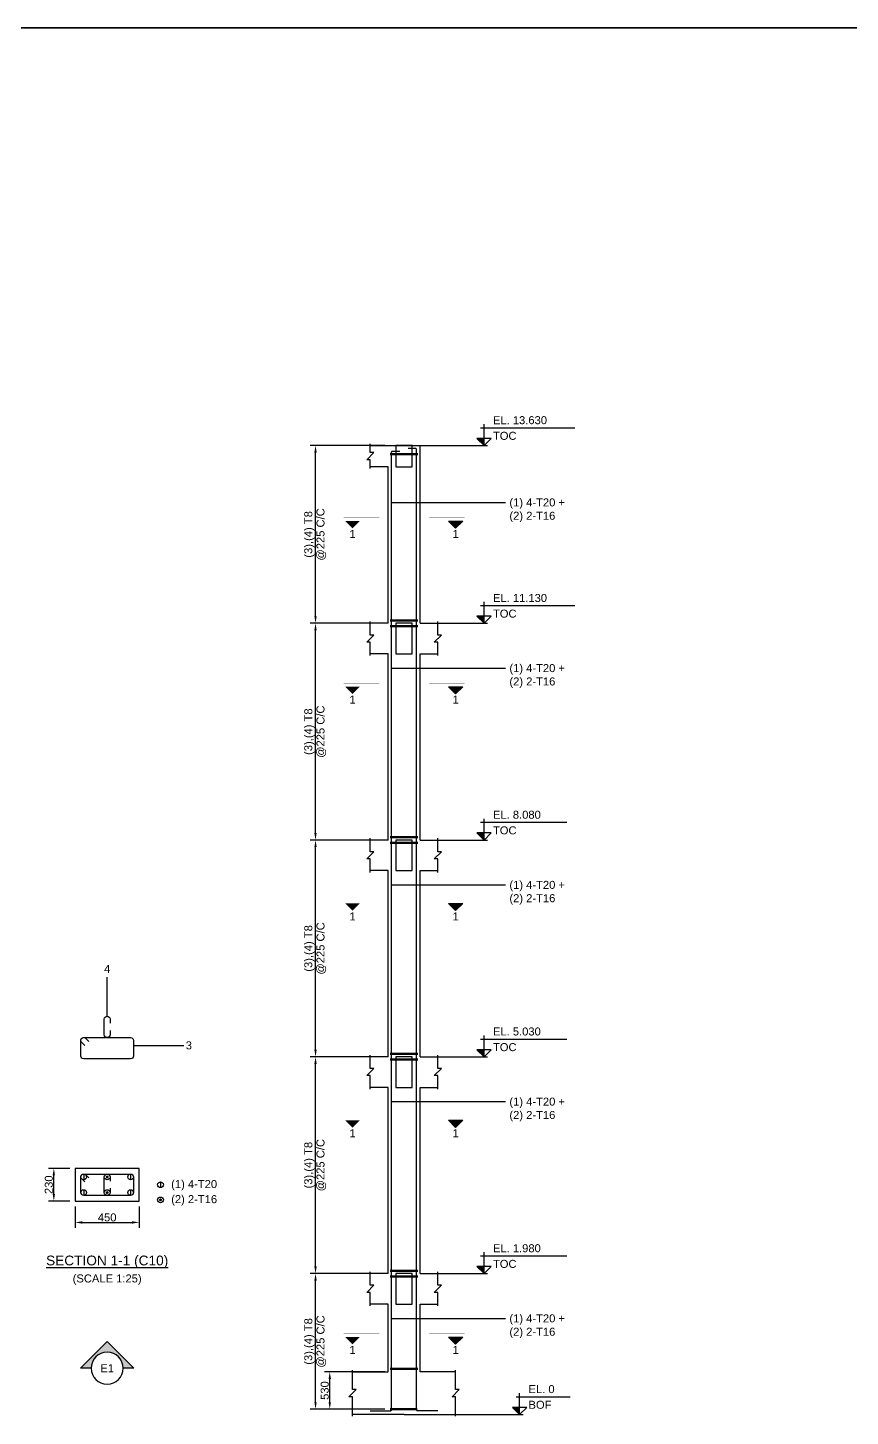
# Model space of a CAD drawing. Header units: inches. Extents: x -816171 to 9366335, y -450961 to 689132.
# Drawn here: x -162033 to -138902, y 47001 to 86049 of the extents above; entities that cross this region are included whole.
import ezdxf
from ezdxf.enums import TextEntityAlignment as Align

# ---------------------------------------------------------------- set-up
doc = ezdxf.new("R2010")
doc.units = ezdxf.units.IN
doc.header["$MEASUREMENT"] = 0
for name, color, linetype in [('colSectionMarkLayer', 5, 'Continuous'), ('Concrete Line', 2, 'Continuous'), ('Dim', 31, 'Continuous'), ('Hatch', 25, 'Continuous'), ('Labels', 4, 'Continuous'), ('Link', 225, 'Continuous'), ('Reinforcement', 130, 'Continuous'), ('Text', 31, 'Continuous')]:
    doc.layers.add(name, color=color, linetype=linetype)
doc.styles.add('SC-BBS1', font='SansSerif')
doc.styles.add('SC-COL2', font='SansSerif')
doc.styles.get("Standard").update_dxf_attribs({"font": 'txt.shx'})
doc.dimstyles.new('ColumnSch', dxfattribs={"dimtxt": 225, "dimasz": 200, "dimexe": 150, "dimexo": 150, "dimgap": 25, "dimtad": 1, "dimtoh": 1, "dimdec": 4, "dimzin": 0, "dimdsep": 46, "dimtxsty": 'SC-COL2', "dimcen": 0.09, "dimclrd": 8, "dimclre": 8, "dimclrt": 31, "dimadec": 0, "dimazin": 0, "dimtfac": 1, "dimtdec": 0, "dimtix": 1, "dimtofl": 0, "dimtmove": 0, "dimatfit": 3, "dimfxl": 1, "dimtolj": 1, "dimtzin": 0, "dimarcsym": 0})
doc.dimstyles.get("Standard").update_dxf_attribs({"dimtxt": 0.18, "dimasz": 0.18, "dimexe": 0.18, "dimexo": 0.0625, "dimgap": 0.09, "dimtad": 0, "dimtih": 1, "dimtoh": 1, "dimdec": 4, "dimzin": 0, "dimdsep": 46, "dimtxsty": 'Standard', "dimcen": 0.09, "dimadec": 0, "dimazin": 0, "dimtfac": 1, "dimtdec": 4, "dimtofl": 0, "dimtmove": 0, "dimatfit": 3, "dimfxl": 1, "dimtolj": 1, "dimtzin": 0, "dimarcsym": 0})

# ---------------------------------------------------------------- blocks, each defined once
blk = doc.blocks.new('*D411')
at = {"layer": 'DEFPOINTS', "color": 0, "transparency": 16777216}
for p in [(-153940, 51013), (-151840, 51013), (-151840, 47195)]:
    blk.add_point(p, dxfattribs=at)
at = {"layer": 'Dim', "color": 8, "lineweight": -2, "transparency": 16777216}
for p, q in [((-151990, 51013), (-154090, 51013)), ((-153940, 47395), (-153940, 50813)), ((-151990, 47195), (-154090, 47195))]:
    blk.add_line(p, q, dxfattribs=at)
at = {"layer": 'Dim', "color": 8, "transparency": 16777216}
for points in [[(-153973, 50813), (-153907, 50813), (-153940, 51013)], [(-153973, 47395), (-153907, 47395), (-153940, 47195)]]:
    blk.add_solid(points, dxfattribs=at)
at = {"layer": 'Dim', "color": 31, "lineweight": 50, "transparency": 16777216, "char_height": 225, "attachment_point": 5, "rotation": 90, "style": 'SC-COL2'}
for s, insert in [('\\A1;(3),(4) T8', (-154110, 49104)), ('\\A1;@225 C/C', (-153778, 49104))]:
    blk.add_mtext(s, dxfattribs=dict(at, insert=insert))
blk = doc.blocks.new('*D412')
at = {"layer": 'DEFPOINTS', "color": 0, "transparency": 16777216}
for p in [(-153540, 48251), (-151840, 48251), (-151840, 47195)]:
    blk.add_point(p, dxfattribs=at)
at = {"layer": 'Dim', "color": 8, "lineweight": -2, "transparency": 16777216}
for p, q in [((-151990, 48251), (-153690, 48251)), ((-153540, 47395), (-153540, 48051)), ((-151990, 47195), (-153690, 47195))]:
    blk.add_line(p, q, dxfattribs=at)
at = {"layer": 'Dim', "color": 8, "transparency": 16777216}
for points in [[(-153573, 48051), (-153507, 48051), (-153540, 48251)], [(-153573, 47395), (-153507, 47395), (-153540, 47195)]]:
    blk.add_solid(points, dxfattribs=at)
at = {"layer": 'Dim', "color": 31, "lineweight": 50, "transparency": 16777216, "insert": (-153681, 47723), "char_height": 225, "attachment_point": 5, "rotation": 90, "style": 'SC-COL2'}
blk.add_mtext('\\A1;530', dxfattribs=at)
blk = doc.blocks.new('*D413')
at = {"layer": 'DEFPOINTS', "color": 0, "transparency": 16777216}
for p in [(-153940, 57109), (-151840, 57109), (-151840, 51013)]:
    blk.add_point(p, dxfattribs=at)
at = {"layer": 'Dim', "color": 8, "lineweight": -2, "transparency": 16777216}
for p, q in [((-151990, 57109), (-154090, 57109)), ((-153940, 51213), (-153940, 56909)), ((-151990, 51013), (-154090, 51013))]:
    blk.add_line(p, q, dxfattribs=at)
at = {"layer": 'Dim', "color": 8, "transparency": 16777216}
for points in [[(-153973, 56909), (-153907, 56909), (-153940, 57109)], [(-153973, 51213), (-153907, 51213), (-153940, 51013)]]:
    blk.add_solid(points, dxfattribs=at)
at = {"layer": 'Dim', "color": 31, "lineweight": 50, "transparency": 16777216, "char_height": 225, "attachment_point": 5, "rotation": 90, "style": 'SC-COL2'}
for s, insert in [('\\A1;(3),(4) T8', (-154110, 54061)), ('\\A1;@225 C/C', (-153778, 54061))]:
    blk.add_mtext(s, dxfattribs=dict(at, insert=insert))
blk = doc.blocks.new('*D414')
at = {"layer": 'DEFPOINTS', "color": 0, "transparency": 16777216}
for p in [(-153940, 63205), (-151840, 63205), (-151840, 57109)]:
    blk.add_point(p, dxfattribs=at)
at = {"layer": 'Dim', "color": 8, "lineweight": -2, "transparency": 16777216}
for p, q in [((-151990, 63205), (-154090, 63205)), ((-153940, 57309), (-153940, 63005)), ((-151990, 57109), (-154090, 57109))]:
    blk.add_line(p, q, dxfattribs=at)
at = {"layer": 'Dim', "color": 8, "transparency": 16777216}
for points in [[(-153973, 63005), (-153907, 63005), (-153940, 63205)], [(-153973, 57309), (-153907, 57309), (-153940, 57109)]]:
    blk.add_solid(points, dxfattribs=at)
at = {"layer": 'Dim', "color": 31, "lineweight": 50, "transparency": 16777216, "char_height": 225, "attachment_point": 5, "rotation": 90, "style": 'SC-COL2'}
for s, insert in [('\\A1;(3),(4) T8', (-154110, 60157)), ('\\A1;@225 C/C', (-153778, 60157))]:
    blk.add_mtext(s, dxfattribs=dict(at, insert=insert))
blk = doc.blocks.new('*D415')
at = {"layer": 'DEFPOINTS', "color": 0, "transparency": 16777216}
for p in [(-153940, 69301), (-151840, 69301), (-151840, 63205)]:
    blk.add_point(p, dxfattribs=at)
at = {"layer": 'Dim', "color": 8, "lineweight": -2, "transparency": 16777216}
for p, q in [((-151990, 69301), (-154090, 69301)), ((-153940, 63405), (-153940, 69101)), ((-151990, 63205), (-154090, 63205))]:
    blk.add_line(p, q, dxfattribs=at)
at = {"layer": 'Dim', "color": 8, "transparency": 16777216}
for points in [[(-153973, 69101), (-153907, 69101), (-153940, 69301)], [(-153973, 63405), (-153907, 63405), (-153940, 63205)]]:
    blk.add_solid(points, dxfattribs=at)
at = {"layer": 'Dim', "color": 31, "lineweight": 50, "transparency": 16777216, "char_height": 225, "attachment_point": 5, "rotation": 90, "style": 'SC-COL2'}
for s, insert in [('\\A1;(3),(4) T8', (-154110, 66253)), ('\\A1;@225 C/C', (-153778, 66253))]:
    blk.add_mtext(s, dxfattribs=dict(at, insert=insert))
blk = doc.blocks.new('*D416')
at = {"layer": 'DEFPOINTS', "color": 0, "transparency": 16777216}
for p in [(-153940, 74301), (-151840, 74301), (-151840, 69301)]:
    blk.add_point(p, dxfattribs=at)
at = {"layer": 'Dim', "color": 8, "lineweight": -2, "transparency": 16777216}
for p, q in [((-151990, 74301), (-154090, 74301)), ((-153940, 69501), (-153940, 74101)), ((-151990, 69301), (-154090, 69301))]:
    blk.add_line(p, q, dxfattribs=at)
at = {"layer": 'Dim', "color": 8, "transparency": 16777216}
for points in [[(-153973, 74101), (-153907, 74101), (-153940, 74301)], [(-153973, 69501), (-153907, 69501), (-153940, 69301)]]:
    blk.add_solid(points, dxfattribs=at)
at = {"layer": 'Dim', "color": 31, "lineweight": 50, "transparency": 16777216, "char_height": 225, "attachment_point": 5, "rotation": 90, "style": 'SC-COL2'}
for s, insert in [('\\A1;(3),(4) T8', (-154110, 71801)), ('\\A1;@225 C/C', (-153778, 71801))]:
    blk.add_mtext(s, dxfattribs=dict(at, insert=insert))
blk = doc.blocks.new('*D407')
at = {"layer": 'DEFPOINTS', "color": 0, "transparency": 16777216}
for p in [(-160700, 53051), (-158900, 53051), (-158900, 52451)]:
    blk.add_point(p, dxfattribs=at)
at = {"layer": 'Dim', "color": 8, "lineweight": -2, "transparency": 16777216}
for p, q in [((-160700, 52901), (-160700, 52301)), ((-158900, 52901), (-158900, 52301)), ((-160500, 52451), (-159100, 52451))]:
    blk.add_line(p, q, dxfattribs=at)
at = {"layer": 'Dim', "color": 8, "transparency": 16777216}
for points in [[(-160500, 52484), (-160500, 52417), (-160700, 52451)], [(-159100, 52484), (-159100, 52417), (-158900, 52451)]]:
    blk.add_solid(points, dxfattribs=at)
at = {"layer": 'Dim', "color": 31, "transparency": 16777216, "insert": (-159800, 52591), "char_height": 225, "attachment_point": 5, "style": 'SC-COL2'}
blk.add_mtext('\\A1;450', dxfattribs=at)
blk = doc.blocks.new('*D408')
at = {"layer": 'DEFPOINTS', "color": 0, "transparency": 16777216}
for p in [(-161300, 53971), (-160700, 53971), (-160700, 53051)]:
    blk.add_point(p, dxfattribs=at)
at = {"layer": 'Dim', "color": 8, "lineweight": -2, "transparency": 16777216}
for p, q in [((-160850, 53971), (-161450, 53971)), ((-161300, 53251), (-161300, 53771)), ((-160850, 53051), (-161450, 53051))]:
    blk.add_line(p, q, dxfattribs=at)
at = {"layer": 'Dim', "color": 8, "transparency": 16777216}
for points in [[(-161333, 53771), (-161267, 53771), (-161300, 53971)], [(-161333, 53251), (-161267, 53251), (-161300, 53051)]]:
    blk.add_solid(points, dxfattribs=at)
at = {"layer": 'Dim', "color": 31, "transparency": 16777216, "insert": (-161441, 53511), "char_height": 225, "attachment_point": 5, "rotation": 90, "style": 'SC-COL2'}
blk.add_mtext('\\A1;230', dxfattribs=at)

msp = doc.modelspace()

# ---------------------------------------------------------------- hatches: boundary and pattern name
at = {"layer": 'Hatch'}
for points in [[(-149199.96376, 74300.59386), (-149199.96376, 74500.59386), (-149399.96376, 74500.59386)], [(-153099.96376, 72175.59386), (-152899.96376, 71975.59386), (-152699.96376, 72175.59386), (-153099.96376, 72175.59386)], [(-149799.96376, 72175.59386), (-149999.96376, 71975.59386), (-150199.96376, 72175.59386), (-149799.96376, 72175.59386)], [(-149199.96376, 69300.59386), (-149199.96376, 69500.59386), (-149399.96376, 69500.59386)], [(-153099.96376, 67515.59386), (-152899.96376, 67315.59386), (-152699.96376, 67515.59386), (-153099.96376, 67515.59386)], [(-149799.96376, 67515.59386), (-149999.96376, 67315.59386), (-150199.96376, 67515.59386), (-149799.96376, 67515.59386)], [(-149199.96376, 63204.59386), (-149199.96376, 63404.59386), (-149399.96376, 63404.59386)], [(-153099.96376, 61419.59386), (-152899.96376, 61219.59386), (-152699.96376, 61419.59386), (-153099.96376, 61419.59386)], [(-149799.96376, 61419.59386), (-149999.96376, 61219.59386), (-150199.96376, 61419.59386), (-149799.96376, 61419.59386)], [(-149199.96376, 57108.59386), (-149199.96376, 57308.59386), (-149399.96376, 57308.59386)], [(-153099.96376, 55323.59386), (-152899.96376, 55123.59386), (-152699.96376, 55323.59386), (-153099.96376, 55323.59386)], [(-149799.96376, 55323.59386), (-149999.96376, 55123.59386), (-150199.96376, 55323.59386), (-149799.96376, 55323.59386)], [(-149199.96376, 51012.59386), (-149199.96376, 51212.59386), (-149399.96376, 51212.59386)], [(-153099.96376, 49227.59386), (-152899.96376, 49027.59386), (-152699.96376, 49227.59386), (-153099.96376, 49227.59386)], [(-149799.96376, 49227.59386), (-149999.96376, 49027.59386), (-150199.96376, 49227.59386), (-149799.96376, 49227.59386)], [(-148199.96376, 47050.59386), (-148199.96376, 47250.59386), (-148399.96376, 47250.59386)]]:
    msp.add_hatch(color=256, dxfattribs=at).paths.add_polyline_path(points, flags=0)
h = msp.add_hatch(color=256, dxfattribs=at)
edge = h.paths.add_edge_path(flags=16)
edge.add_line((-160249.96376, 48350.59386), (-160549.96376, 48350.59386))
edge.add_line((-160549.96376, 48350.59386), (-159799.96376, 49100.59386))
edge.add_line((-159799.96376, 49100.59386), (-159049.96376, 48350.59386))
edge.add_line((-159049.96376, 48350.59386), (-159349.96376, 48350.59386))
edge.add_arc((-159799.96376, 48350.59386), 450, 0, 180)

# ---------------------------------------------------------------- linework, layer by layer
at = {"lineweight": 50}
for p, q in [((-151839.96376, 74060.59386), (-151059.96376, 74060.59386)), ((-151839.96376, 69380.59386), (-151059.96376, 69380.59386)), ((-151839.96376, 69220.59386), (-151059.96376, 69220.59386)), ((-151839.96376, 63284.59386), (-151059.96376, 63284.59386)), ((-151839.96376, 63124.59386), (-151059.96376, 63124.59386)), ((-151839.96376, 57188.59386), (-151059.96376, 57188.59386)), ((-151839.96376, 57028.59386), (-151059.96376, 57028.59386)), ((-151839.96376, 51092.59386), (-151059.96376, 51092.59386)), ((-151839.96376, 50932.59386), (-151059.96376, 50932.59386)), ((-151839.96376, 48330.59386), (-151059.96376, 48330.59386)), ((-151839.96376, 47194.59386), (-151079.96376, 47194.59386))]:
    msp.add_line(p, q, dxfattribs=at)
for points in [[(-95907.23439, 86049.11051), (-181417.4681, 86049.11051)], [(-181417.4681, 86049.11051), (-95907.23439, 86049.11051)]]:
    msp.add_lwpolyline(points)
at = {"layer": 'colSectionMarkLayer'}
for p, q in [((-149299.96376, 74800.59386), (-146649.96376, 74800.59386)), ((-149199.96376, 74300.59386), (-149199.96376, 74900.59386)), ((-150999.96376, 74300.59386), (-149099.96376, 74300.59386)), ((-149199.96376, 69300.59386), (-149199.96376, 69900.59386)), ((-149299.96376, 69800.59386), (-146649.96376, 69800.59386)), ((-150999.96376, 69300.59386), (-149099.96376, 69300.59386)), ((-149299.96376, 63704.59386), (-146874.96376, 63704.59386)), ((-149199.96376, 63204.59386), (-149199.96376, 63804.59386)), ((-150999.96376, 63204.59386), (-149099.96376, 63204.59386)), ((-149299.96376, 57608.59386), (-146874.96376, 57608.59386)), ((-149199.96376, 57108.59386), (-149199.96376, 57708.59386)), ((-150999.96376, 57108.59386), (-149099.96376, 57108.59386)), ((-149199.96376, 51012.59386), (-149199.96376, 51612.59386)), ((-149299.96376, 51512.59386), (-146874.96376, 51512.59386)), ((-150999.96376, 51012.59386), (-149099.96376, 51012.59386)), ((-148199.96376, 47050.59386), (-148199.96376, 47650.59386)), ((-148299.96376, 47550.59386), (-146774.96376, 47550.59386)), ((-149999.96376, 47050.59386), (-148099.96376, 47050.59386))]:
    msp.add_line(p, q, dxfattribs=at)
for points in [[(-149199.96376, 74300.59386), (-148999.96376, 74500.59386), (-149399.96376, 74500.59386)], [(-149199.96376, 69300.59386), (-148999.96376, 69500.59386), (-149399.96376, 69500.59386)], [(-149199.96376, 63204.59386), (-148999.96376, 63404.59386), (-149399.96376, 63404.59386)], [(-149199.96376, 57108.59386), (-148999.96376, 57308.59386), (-149399.96376, 57308.59386)], [(-149199.96376, 51012.59386), (-148999.96376, 51212.59386), (-149399.96376, 51212.59386)], [(-148199.96376, 47050.59386), (-147999.96376, 47250.59386), (-148399.96376, 47250.59386)]]:
    msp.add_lwpolyline(points, close=True, dxfattribs=at)
at = {"layer": 'colSectionMarkLayer', "const_width": 5}
for points in [[(-152149.96376, 72275.59386), (-153149.96376, 72275.59386)], [(-150749.96376, 72275.59386), (-149749.96376, 72275.59386)], [(-153099.96376, 72175.59386), (-152899.96376, 71975.59386), (-152699.96376, 72175.59386), (-153099.96376, 72175.59386)], [(-152149.96376, 67615.59386), (-153149.96376, 67615.59386)], [(-150749.96376, 67615.59386), (-149749.96376, 67615.59386)], [(-153099.96376, 67515.59386), (-152899.96376, 67315.59386), (-152699.96376, 67515.59386), (-153099.96376, 67515.59386)], [(-152149.96376, 61519.59386), (-153149.96376, 61519.59386)], [(-153099.96376, 61419.59386), (-152899.96376, 61219.59386), (-152699.96376, 61419.59386), (-153099.96376, 61419.59386)], [(-150749.96376, 61519.59386), (-149749.96376, 61519.59386)], [(-152149.96376, 55423.59386), (-153149.96376, 55423.59386)], [(-153099.96376, 55323.59386), (-152899.96376, 55123.59386), (-152699.96376, 55323.59386), (-153099.96376, 55323.59386)], [(-150749.96376, 55423.59386), (-149749.96376, 55423.59386)], [(-152149.96376, 49327.59386), (-153149.96376, 49327.59386)], [(-153099.96376, 49227.59386), (-152899.96376, 49027.59386), (-152699.96376, 49227.59386), (-153099.96376, 49227.59386)], [(-150749.96376, 49327.59386), (-149749.96376, 49327.59386)]]:
    msp.add_lwpolyline(points, dxfattribs=at)
at = {"layer": 'colSectionMarkLayer'}
for points in [[(-149799.96376, 72175.59386), (-149999.96376, 71975.59386), (-150199.96376, 72175.59386), (-149799.96376, 72175.59386)], [(-149799.96376, 67515.59386), (-149999.96376, 67315.59386), (-150199.96376, 67515.59386), (-149799.96376, 67515.59386)], [(-149799.96376, 61419.59386), (-149999.96376, 61219.59386), (-150199.96376, 61419.59386), (-149799.96376, 61419.59386)], [(-149799.96376, 55323.59386), (-149999.96376, 55123.59386), (-150199.96376, 55323.59386), (-149799.96376, 55323.59386)], [(-149799.96376, 49227.59386), (-149999.96376, 49027.59386), (-150199.96376, 49227.59386), (-149799.96376, 49227.59386)]]:
    msp.add_lwpolyline(points, dxfattribs=at)
msp.add_lwpolyline([(-160249.96376, 48350.59386), (-160549.96376, 48350.59386), (-159799.96376, 49100.59386), (-159049.96376, 48350.59386), (-159349.96376, 48350.59386, 1), (-160249.96376, 48350.59386, 1), (-159349.96376, 48350.59386)], format="xyb", dxfattribs=at)
at = {"layer": 'Concrete Line'}
for p, q in [((-152399.96376, 74300.59386), (-150999.96376, 74300.59386)), ((-150999.96376, 69300.59386), (-150999.96376, 74300.59386)), ((-151899.96376, 73700.59386), (-152399.96376, 73700.59386)), ((-151899.96376, 69300.59386), (-151899.96376, 73700.59386)), ((-151899.96376, 69300.59386), (-152399.96376, 69300.59386)), ((-151899.96376, 69300.59386), (-151899.96376, 69300.59386)), ((-151899.96376, 69300.59386), (-151899.96376, 69300.59386)), ((-150999.96376, 69300.59386), (-150999.96376, 69300.59386)), ((-150999.96376, 69300.59386), (-150999.96376, 69300.59386)), ((-150999.96376, 69300.59386), (-150499.96376, 69300.59386)), ((-151899.96376, 68440.59386), (-152399.96376, 68440.59386)), ((-151899.96376, 63204.59386), (-151899.96376, 68440.59386)), ((-150999.96376, 63204.59386), (-150999.96376, 68440.59386)), ((-150999.96376, 68440.59386), (-150499.96376, 68440.59386)), ((-151899.96376, 63204.59386), (-152399.96376, 63204.59386)), ((-151899.96376, 63204.59386), (-151899.96376, 63204.59386)), ((-151899.96376, 63204.59386), (-151899.96376, 63204.59386)), ((-150999.96376, 63204.59386), (-150999.96376, 63204.59386)), ((-150999.96376, 63204.59386), (-150999.96376, 63204.59386)), ((-150999.96376, 63204.59386), (-150499.96376, 63204.59386)), ((-151899.96376, 62344.59386), (-152399.96376, 62344.59386)), ((-151899.96376, 57108.59386), (-151899.96376, 62344.59386)), ((-150999.96376, 57108.59386), (-150999.96376, 62344.59386)), ((-150999.96376, 62344.59386), (-150499.96376, 62344.59386)), ((-151899.96376, 57108.59386), (-152399.96376, 57108.59386)), ((-151899.96376, 57108.59386), (-151899.96376, 57108.59386)), ((-151899.96376, 57108.59386), (-151899.96376, 57108.59386)), ((-150999.96376, 57108.59386), (-150999.96376, 57108.59386)), ((-150999.96376, 57108.59386), (-150999.96376, 57108.59386)), ((-150999.96376, 57108.59386), (-150499.96376, 57108.59386)), ((-151899.96376, 56248.59386), (-152399.96376, 56248.59386)), ((-151899.96376, 51012.59386), (-151899.96376, 56248.59386)), ((-150999.96376, 51012.59386), (-150999.96376, 56248.59386)), ((-150999.96376, 56248.59386), (-150499.96376, 56248.59386)), ((-151899.96376, 51012.59386), (-152399.96376, 51012.59386)), ((-151899.96376, 51012.59386), (-151899.96376, 51012.59386)), ((-151899.96376, 51012.59386), (-151899.96376, 51012.59386)), ((-150999.96376, 51012.59386), (-150999.96376, 51012.59386)), ((-150999.96376, 51012.59386), (-150999.96376, 51012.59386)), ((-150999.96376, 51012.59386), (-150499.96376, 51012.59386)), ((-151899.96376, 50152.59386), (-152399.96376, 50152.59386)), ((-151899.96376, 48250.59386), (-151899.96376, 50152.59386)), ((-150999.96376, 48250.59386), (-150999.96376, 50152.59386)), ((-150999.96376, 50152.59386), (-150499.96376, 50152.59386)), ((-152899.96376, 48250.59386), (-151899.96376, 48250.59386)), ((-149999.96376, 48250.59386), (-150999.96376, 48250.59386)), ((-149999.96376, 48250.59386), (-150999.96376, 48250.59386)), ((-151449.96376, 47050.59386), (-152899.96376, 47050.59386)), ((-151449.96376, 47050.59386), (-149999.96376, 47050.59386))]:
    msp.add_line(p, q, dxfattribs=at)
for points in [[(-152399.96376, 73650.59386), (-152399.96376, 73900.59386), (-152499.96376, 73900.59386), (-152299.96376, 74100.59386), (-152399.96376, 74100.59386), (-152399.96376, 74350.59386)], [(-152399.96376, 68390.59386), (-152399.96376, 68770.59386), (-152499.96376, 68770.59386), (-152299.96376, 68970.59386), (-152399.96376, 68970.59386), (-152399.96376, 69350.59386)], [(-150499.96376, 68390.59386), (-150499.96376, 68770.59386), (-150599.96376, 68770.59386), (-150399.96376, 68970.59386), (-150499.96376, 68970.59386), (-150499.96376, 69350.59386)], [(-152399.96376, 62294.59386), (-152399.96376, 62674.59386), (-152499.96376, 62674.59386), (-152299.96376, 62874.59386), (-152399.96376, 62874.59386), (-152399.96376, 63254.59386)], [(-150499.96376, 62294.59386), (-150499.96376, 62674.59386), (-150599.96376, 62674.59386), (-150399.96376, 62874.59386), (-150499.96376, 62874.59386), (-150499.96376, 63254.59386)], [(-152399.96376, 56198.59386), (-152399.96376, 56578.59386), (-152499.96376, 56578.59386), (-152299.96376, 56778.59386), (-152399.96376, 56778.59386), (-152399.96376, 57158.59386)], [(-150499.96376, 56198.59386), (-150499.96376, 56578.59386), (-150599.96376, 56578.59386), (-150399.96376, 56778.59386), (-150499.96376, 56778.59386), (-150499.96376, 57158.59386)], [(-152399.96376, 50102.59386), (-152399.96376, 50482.59386), (-152499.96376, 50482.59386), (-152299.96376, 50682.59386), (-152399.96376, 50682.59386), (-152399.96376, 51062.59386)], [(-150499.96376, 50102.59386), (-150499.96376, 50482.59386), (-150599.96376, 50482.59386), (-150399.96376, 50682.59386), (-150499.96376, 50682.59386), (-150499.96376, 51062.59386)], [(-152899.96376, 47000.59386), (-152899.96376, 47550.59386), (-152999.96376, 47550.59386), (-152799.96376, 47750.59386), (-152899.96376, 47750.59386), (-152899.96376, 48300.59386)], [(-149999.96376, 47000.59386), (-149999.96376, 47550.59386), (-150099.96376, 47550.59386), (-149899.96376, 47750.59386), (-149999.96376, 47750.59386), (-149999.96376, 48300.59386)]]:
    msp.add_lwpolyline(points, dxfattribs=at)
for points in [[(-151679.96376, 74300.59386), (-151679.96376, 73700.59386), (-151219.96376, 73700.59386), (-151219.96376, 74300.59386)], [(-151679.96376, 69300.59386), (-151679.96376, 68440.59386), (-151219.96376, 68440.59386), (-151219.96376, 69300.59386)], [(-151679.96376, 63204.59386), (-151679.96376, 62344.59386), (-151219.96376, 62344.59386), (-151219.96376, 63204.59386)], [(-151679.96376, 57108.59386), (-151679.96376, 56248.59386), (-151219.96376, 56248.59386), (-151219.96376, 57108.59386)], [(-160699.96376, 53050.59386), (-158899.96376, 53050.59386), (-158899.96376, 53050.59386), (-158899.96376, 53970.59386), (-158899.96376, 53970.59386), (-160699.96376, 53970.59386), (-160699.96376, 53970.59386), (-160699.96376, 53050.59386)], [(-151679.96376, 51012.59386), (-151679.96376, 50152.59386), (-151219.96376, 50152.59386), (-151219.96376, 51012.59386)]]:
    msp.add_lwpolyline(points, close=True, dxfattribs=at)
at = {"layer": 'Link'}
for points in [[(-159719.96376, 57850.59386), (-159719.96376, 57730.59386, -1), (-159879.96376, 57730.59386), (-159879.96376, 58170.59386, -1), (-159719.96376, 58170.59386), (-159719.96376, 58050.59386)], [(-160431.67975, 57429.17246), (-160516.53241, 57514.02543, -0.6681779738), (-160459.96376, 57650.59386), (-159139.96376, 57650.59386, -0.4142135624), (-159059.96376, 57570.59386), (-159059.96376, 57130.59386, -0.4142135624), (-159139.96376, 57050.59386), (-160459.96376, 57050.59386, -0.4142135624), (-160539.96376, 57130.59386), (-160539.96376, 57570.59386, -0.6681793021), (-160403.39511, 57627.1623), (-160318.54246, 57542.30933)], [(-160431.67975, 53589.17246), (-160516.53241, 53674.02543, -0.6681779738), (-160459.96376, 53810.59386), (-159139.96376, 53810.59386, -0.4142135624), (-159059.96376, 53730.59386), (-159059.96376, 53290.59386, -0.4142135624), (-159139.96376, 53210.59386), (-160459.96376, 53210.59386, -0.4142135624), (-160539.96376, 53290.59386), (-160539.96376, 53730.59386, -0.6681793021), (-160403.39511, 53787.1623), (-160318.54246, 53702.30933)], [(-159719.96376, 53410.59386), (-159719.96376, 53290.59386, -1), (-159879.96376, 53290.59386), (-159879.96376, 53730.59386, -1), (-159719.96376, 53730.59386), (-159719.96376, 53610.59386)]]:
    msp.add_lwpolyline(points, format="xyb", dxfattribs=at)
at = {"layer": 'Reinforcement', "lineweight": 25}
for points in [[(-151099.96376, 71500.59386), (-151099.96376, 73228.59386), (-151099.96376, 73768.59386), (-151099.96376, 74190.59386, 0.4142135624), (-151129.96376, 74220.59386), (-151329.96376, 74220.59386)], [(-151799.96376, 69340.59386), (-151799.96376, 71500.59386), (-151799.96376, 72040.59386), (-151799.96376, 74110.59386, -0.4142135624), (-151769.96376, 74140.59386), (-151569.96376, 74140.59386)], [(-150499.96376, 47150.59386), (-151069.96376, 47150.59386, -0.4142135624), (-151099.96376, 47180.59386), (-151099.96376, 55358.59386)], [(-152399.96376, 47150.59386), (-151829.96376, 47150.59386, 0.4142135624), (-151799.96376, 47180.59386), (-151799.96376, 53630.59386)]]:
    msp.add_lwpolyline(points, format="xyb", dxfattribs=at)
for points in [[(-151099.96376, 65822.59386), (-151099.96376, 67550.59386), (-151099.96376, 68090.59386), (-151099.96376, 73228.59386)], [(-151799.96376, 63662.59386), (-151799.96376, 65822.59386), (-151799.96376, 66362.59386), (-151799.96376, 71500.59386)], [(-151099.96376, 59726.59386), (-151099.96376, 61454.59386), (-151099.96376, 61994.59386), (-151099.96376, 67550.59386)], [(-151799.96376, 57566.59386), (-151799.96376, 59726.59386), (-151799.96376, 60266.59386), (-151799.96376, 65822.59386)], [(-151099.96376, 53630.59386), (-151099.96376, 55358.59386), (-151099.96376, 55898.59386), (-151099.96376, 61454.59386)], [(-151799.96376, 51470.59386), (-151799.96376, 53630.59386), (-151799.96376, 54170.59386), (-151799.96376, 59726.59386)]]:
    msp.add_lwpolyline(points, dxfattribs=at)
at = {"layer": 'Reinforcement', "color": 130}
for points in [[(-160459.96376, 53810.59386), (-160459.96376, 53650.59386)], [(-159139.96376, 53810.59386), (-159139.96376, 53650.59386)], [(-158299.96376, 53590.59386), (-158299.96376, 53430.59386)], [(-160459.96376, 53370.59386), (-160459.96376, 53210.59386)], [(-159139.96376, 53370.59386), (-159139.96376, 53210.59386)]]:
    msp.add_lwpolyline(points, dxfattribs=at)
at = {"layer": 'Reinforcement', "color": 130, "const_width": 40}
for points in [[(-159819.96376, 53730.59386, 1), (-159779.96376, 53730.59386, 1)], [(-159819.96376, 53290.59386, 1), (-159779.96376, 53290.59386, 1)], [(-158319.96376, 53085.59386, 1), (-158279.96376, 53085.59386, 1)]]:
    msp.add_lwpolyline(points, format="xyb", close=True, dxfattribs=at)
at = {"layer": 'Reinforcement', "color": 130}
for centre in [(-160459.96376, 53730.59386), (-159799.96376, 53730.59386), (-159139.96376, 53730.59386), (-158299.96376, 53510.59386), (-160459.96376, 53290.59386), (-159799.96376, 53290.59386), (-159139.96376, 53290.59386), (-158299.96376, 53085.59386)]:
    msp.add_circle(centre, 80, dxfattribs=at)

# ---------------------------------------------------------------- texts
at = {"layer": 'colSectionMarkLayer', "style": 'SC-BBS1'}
for p in [(-152899.96376, 71925.59386), (-149999.96376, 71925.59386), (-152899.96376, 67265.59386), (-149999.96376, 67265.59386), (-152899.96376, 61169.59386), (-149999.96376, 61169.59386), (-152899.96376, 55073.59386), (-149999.96376, 55073.59386), (-152899.96376, 48977.59386), (-149999.96376, 48977.59386)]:
    msp.add_text('1', height=225, dxfattribs=at).set_placement(p, align=Align.TOP_CENTER)
at = {"layer": 'Labels', "style": 'SC-BBS1'}
msp.add_text('%%uSECTION 1-1 (C10)', height=275, dxfattribs=at).set_placement((-159799.96376, 51160.59386), align=Align.BOTTOM_CENTER)
msp.add_text('E1', height=225, dxfattribs=at).set_placement((-159799.96376, 48350.59386), align=Align.MIDDLE_CENTER)
at = {"layer": 'Text', "style": 'SC-BBS1'}
for s, p in [('EL. 13.630', (-148949.96376, 74900.59386)), ('TOC', (-148949.96376, 74460.59386)), ('EL. 11.130', (-148949.96376, 69900.59386)), ('TOC', (-148949.96376, 69460.59386)), ('EL. 8.080', (-148949.96376, 63804.59386)), ('TOC', (-148949.96376, 63364.59386)), ('EL. 5.030', (-148949.96376, 57708.59386)), ('TOC', (-148949.96376, 57268.59386)), ('EL. 1.980', (-148949.96376, 51612.59386)), ('TOC', (-148949.96376, 51172.59386)), ('EL. 0', (-147949.96376, 47650.59386)), ('BOF', (-147949.96376, 47210.59386))]:
    msp.add_text(s, height=225, dxfattribs=at).set_placement(p)
for s, p in [('4', (-159799.96376, 59400.59386)), ('(SCALE 1:25)', (-159799.96376, 50695.59386))]:
    msp.add_text(s, height=225, dxfattribs=at).set_placement(p, align=Align.BOTTOM_CENTER)
for s, p in [('3', (-157589.96376, 57430.59386)), ('(1) 4-T20', (-157999.96376, 53530.59386)), ('(2) 2-T16', (-157999.96376, 53105.59386))]:
    msp.add_text(s, height=225, dxfattribs=at).set_placement(p, align=Align.MIDDLE_LEFT)
at = {"layer": 'Text', "char_height": 225, "attachment_point": 1, "style": 'SC-BBS1'}
for insert in [(-148487.46376, 72813.09386), (-148487.46376, 68153.09386), (-148487.46376, 62057.09386), (-148487.46376, 55961.09386), (-148487.46376, 49865.09386)]:
    msp.add_mtext('(1) 4-T20 + \\P(2) 2-T16', dxfattribs=dict(at, insert=insert))

# ---------------------------------------------------------------- dimensions: what is measured, and where the dimension line sits
at = {"layer": 'Dim', "lineweight": 50}
for p1, p2, distance, text, picture, middle in [((-151839.96376, 69300.59386), (-151839.96376, 74300.59386), 2100, '(3),(4) T8\\X@225 C/C', '*D416', (-153939.96376, 71800.59386)), ((-151839.96376, 63204.59386), (-151839.96376, 69300.59386), 2100, '(3),(4) T8\\X@225 C/C', '*D415', (-153939.96376, 66252.59386)), ((-151839.96376, 57108.59386), (-151839.96376, 63204.59386), 2100, '(3),(4) T8\\X@225 C/C', '*D414', (-153939.96376, 60156.59386)), ((-151839.96376, 51012.59386), (-151839.96376, 57108.59386), 2100, '(3),(4) T8\\X@225 C/C', '*D413', (-153939.96376, 54060.59386)), ((-151839.96376, 47194.59386), (-151839.96376, 51012.59386), 2100, '(3),(4) T8\\X@225 C/C', '*D411', (-153939.96376, 49103.59386)), ((-151839.96376, 47194.59386), (-151839.96376, 48250.59386), 1700, '530', '*D412', (-153681.01314, 47722.59386))]:
    dim = msp.add_aligned_dim(p1=p1, p2=p2, distance=distance, text=text, dimstyle='ColumnSch', dxfattribs=at)
    dim.commit()
    dim.dimension.update_dxf_attribs({"geometry": picture, "text_midpoint": middle})
at = {"layer": 'Dim'}
for p2, distance, text, picture, middle in [((-160699.96376, 53970.59386), 600, '230', '*D408', (-161441.01314, 53510.59386)), ((-158899.96376, 53050.59386), -600, '450', '*D407', (-159799.96376, 52591.48893))]:
    dim = msp.add_aligned_dim(p1=(-160699.96376, 53050.59386), p2=p2, distance=distance, text=text, dimstyle='ColumnSch', override={"dimtofl": 1}, dxfattribs=at)
    dim.commit()
    dim.dimension.update_dxf_attribs({"geometry": picture, "text_midpoint": middle})

# ---------------------------------------------------------------- leaders
at = {"layer": 'Dim', "color": 8}
for points in [[(-151799.96376, 72700.59386), (-148599.96376, 72700.59386)], [(-151099.96376, 72700.59386), (-148599.96376, 72700.59386)], [(-151799.96376, 68040.59386), (-148599.96376, 68040.59386)], [(-151099.96376, 68040.59386), (-148599.96376, 68040.59386)], [(-151799.96376, 61944.59386), (-148599.96376, 61944.59386)], [(-151099.96376, 61944.59386), (-148599.96376, 61944.59386)], [(-159799.96376, 58250.59386), (-159799.96376, 59350.59386)], [(-159059.96376, 57430.59386), (-157639.96376, 57430.59386)], [(-151799.96376, 55848.59386), (-148599.96376, 55848.59386)], [(-151099.96376, 55848.59386), (-148599.96376, 55848.59386)], [(-151799.96376, 49752.59386), (-148599.96376, 49752.59386)], [(-151099.96376, 49752.59386), (-148599.96376, 49752.59386)]]:
    msp.add_leader(points, dimstyle='Standard', dxfattribs=at)

doc.saveas('drawing.dxf')
